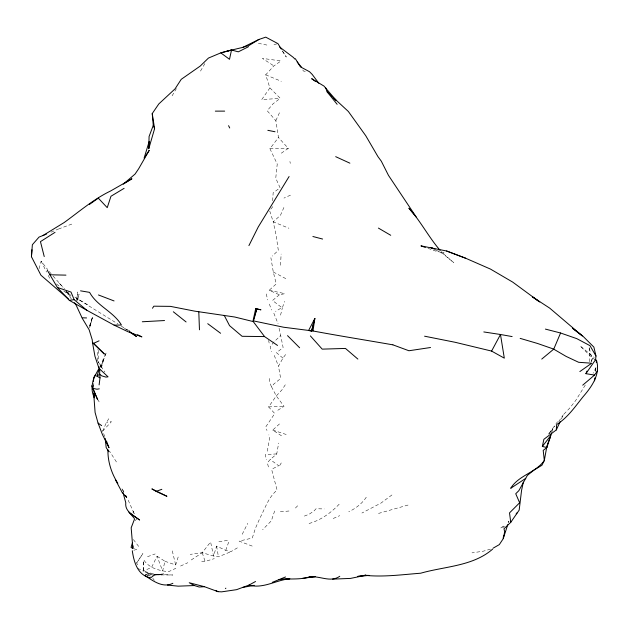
<?xml version="1.0" encoding="UTF-8"?>
<svg xmlns="http://www.w3.org/2000/svg" width="629" height="629" viewBox="0 0 629 629"><rect width="100%" height="100%" fill="white"/><g stroke="black" fill="none" stroke-linecap="round" stroke-linejoin="round"><path stroke-width="0.47" stroke-dasharray="3.15 2.36" d="M97.519 360.967L97.912 349.433M133.112 513.327L133.167 511.369L127.498 498.624M152.737 575.221L143.255 571.116L143.774 559.92C149.065 568.199 159.412 570.802 168.666 571.682L175.876 568.286M153.649 574.426L172.747 575L157.439 574.867L143.255 571.116L143.774 559.92M100.561 366.809L100.648 364.969L106.403 352.319L100.726 367.415M280.526 265.265L281.124 254.045M272.648 200.769L273.151 192.844L280.078 187.788L275.754 178.196L277.232 164.051L269.935 148.711L278.466 137.476L275.848 120.634L267.199 110.751L273.096 103.769L280.275 98.305L269.904 87.887L265.69 74.812L273.906 65.911L280.998 60.958L262.34 58.363L273.906 65.911M595.482 371.079L595.938 366.196M595.616 371.377L595.93 368.539M76.691 300.379L77.776 291.982L76.565 300.355M93.328 386.473L94.138 381.661M268.418 466.954L267.372 462.771L270.218 459.532L276.744 453.934L278.663 443.075M267.286 451.237L269.621 438.319L268.842 434.843M77.689 299.876L79.042 294.16L77.21 300.489M157.046 556.24L164.963 561.28L162.628 570.967L157.046 556.24L151.581 567.405L143.239 571.108M280.542 315.153L282.295 308.179M39.069 268.701L41.113 261.177L47.647 269.487M101.395 367.871L103.856 358.821L100.679 367.485M591.433 361.777L592.494 358.05L590.662 354.449L589.334 347.53M237.361 547.859L230.733 551.782L225.756 550.336L216.588 546.098L213.546 556.005L202.231 552.718L190.186 554.385M164.963 561.28L175.664 564.96L178.825 554.935M551.932 431.879L552.812 429.096L554.927 425.825M508.326 522.88L508.916 521.071L507.438 523.391M100.074 366.691L100.648 364.969L99.854 366.691M274.645 510.992L271.335 520.851L262.631 529.681M282.5 307.432L284.552 301.37M225.756 550.336L229.341 540.217M596.04 367.588L593.037 373.296M591.032 361.518L592.494 358.05L580.04 345.871L594.279 357.539M104.76 436.526L102.645 431.085L106.474 422.35L108.911 418.576M283.899 207.491L280.448 215.322L273.198 221.833L276.092 235.081L278.317 250.318L272.341 256.074M275.848 120.634L280.164 111.199M561.383 418.969L563.332 414.763L569.795 408.017L575.582 400.673L585.662 384.492M242.22 534.28L247.74 523.328M277.821 410.265L284.049 406.31L276.28 395.94L271.516 386.756L274.11 383.761L280.683 378.516L278.474 366.204L282.94 358.113L286.871 352.885M200.509 71.085L205.046 63.301M172.094 95.836L176.372 88.634M279.646 465.609L281.957 461.804M136.627 563.018L142.917 553.591L136.627 563.018L137.625 564.818M285.291 384.799L281.886 389.956L276.28 395.94L268.599 406.908L274.763 413.52L265.933 426.619L266.963 430.519M558.709 421.524L563.332 414.763M269.904 87.887L261.688 99.649L280.275 98.305M549.156 433.302L555.321 424.811M555.887 424.04L557.561 421.729M366.275 497.217C362.013 503.711 355.684 508.421 348.757 511.786M191.271 559.959L202.231 552.718L210.597 541.978L213.546 556.005L218.428 556.799L230.733 551.782M549.306 433.515L552.812 429.096L548.339 434.199M272.829 206.666L269.605 210.589L273.198 221.833L288.931 228.248M316.159 508.649L314.162 510.827L309.232 514.192L302.746 516.7M135.149 520.639L136.87 518.768M102.645 431.085L111.443 421.666L106.474 422.35M295.433 508.035L299.207 504.167M339.18 504.183C330.414 513.382 319.705 521.024 307.172 523.981M279.072 328.283L280.676 335.524L273.615 342.278L270.148 346.823L271.445 351.768M281.509 435.818L272.734 430.079L279.465 423.93M269.188 290.268L284.827 293.664L279.378 294.797L269.188 290.268L276.241 283.938L273.293 271.98L270.887 257.717M279.378 294.797L272.514 300.497L281.878 307.612L275.541 311.402M391.93 494.96L381.032 503.043L361.911 513.036M503.326 526.088L500.558 528.171L504.458 526.756L503.326 526.088L503.326 527.967M281.281 153.209L288.302 148.381L278.466 137.476M272.86 468.636L278.678 465.743L270.218 459.532M290.456 195.155L283.978 198.088M180.562 566.029L187.851 562.711M333.213 518.493L339.723 515.662M51.028 232.156L58.19 229.153M58.489 229.019L73.931 223.295M147.524 556.681L155.159 553.945M133.875 550.249L137.043 549.282L134.48 548.488M201.689 561.516L205.093 561.469L214.292 558.638M378.509 513.429L408.425 504.945M490.51 549.133L483.08 551.24L472.002 552.852M273.961 44.604L277.916 43.605M218.868 541.75L229.239 540.138M155.497 574.867L163.776 573.797M280.377 511.77L289.867 510.929M276.744 453.934L265.296 454.515L266.358 459.83M153.539 575.126L161.543 574.749L157.439 574.867M268.599 406.908L284.049 406.31M269.935 148.711L288.302 148.381M318.667 508.798L324.202 508.947M145.252 574.474L150.504 576.148L147.029 573.648L152.674 574.112M153.618 574.191L162.085 574.898M305.293 71.289L303.603 71.116L301.999 68.97M147.029 573.648L152.705 574.308M258.377 43.33L268.787 45.437M145.574 574.474L150.268 575.857M272.734 430.079L286.871 434.725M427.987 248.353L435.936 251.16L444.074 252.984L438.728 250.767M252.213 546.098L239.13 541.113L252.276 538.039L255.484 528.163L260.147 517.659C265.179 508.177 268.504 497.162 277.082 490.109L271.697 469.706M265.69 74.812L281.305 81.306M129.833 330.94L124.66 328.385L127.034 330.021M137.743 568.372L143.255 571.116M435.826 250.051L442.659 253.526L453.871 262.725L441.291 251.883M273.293 271.98L287.288 279.433M592.494 358.05L594.892 359.418M87.753 304.79L76.565 298.264L118.032 324.029M65.998 291.541L70.023 294.05M74.851 297.061L80.481 300.568M121.318 326.097L127.766 330.429M65.825 291.62L71.046 295.3M66.304 291.675L70.165 294.537M63.733 290.913L71.462 296.809M56.437 283.954L60.187 286.989M282.94 358.113L276.501 352.704L283.129 347.522L280.676 335.524M53.064 276.052L64.48 288.86M67.712 292.422L70.943 295.976M59.315 283.168L63.065 287.539M51.185 273.914L48.244 270.242M71.407 299.019L67.106 292.807M138.663 546.42L133.411 539.596L132.813 537.764M152.776 578.232L154.349 580.331M282.138 50.831L286.297 57.042L282.35 50.721M98.045 361.761L104.894 372.077M116.436 461.969L109.407 451.009M122.018 488.835L124.723 493.246M122.482 489.692L123.874 492.248M98.226 400.091L99.154 401.907M134.417 513.885L133.167 511.369L133.45 513.122M41.113 261.177L46.554 272.066M48.229 275.416L49.903 278.773M271.516 386.756L270.061 383.541L269.157 377.526M273.835 313.195L278.073 323.762M274.275 355.432L278.474 366.204M269.424 304.09L271.429 310.018M202.231 552.718L205.093 561.469M266.24 293.932L267.702 299.907M172.299 550.87L175.664 564.96M92.974 384.744L93.729 387.975M289.906 161.488L290.307 163.375M268.63 340.368L269.141 343.057M216.588 546.098L218.428 556.799M98.266 350.322L98.604 362.799M589.192 347.609L589.452 361.73M92.424 317.425L89.609 328.024L92.424 317.425L89.216 327.237L92.408 317.401"/><path stroke-width="0.94" d="M152.234 113.582L154.585 128.701L148.782 148.688L149.081 136.501L153.272 125.375L152.234 113.582L158.799 103.95L175.035 88.878L181.231 79.325L200.234 66.061L208.451 58.065L220.818 52.867L231.519 50.006L238.305 51.837L248.266 46.837L248.321 45.917L258.92 39.454L265.745 37.15L277.916 43.605L281.367 49.141M148.782 148.688L149.191 141.478L144.112 158.123L149.23 150.339L138.671 168.737L135.078 174.052L123.237 184.187L131.941 178.762L110.625 190.972C93.564 199.181 79.356 211.541 64.182 222.524L42.961 235.545L39.045 237.078L32.37 244.712L31.45 256.726L40.948 275.235L68.6 299.16M132.349 543.055L131.052 547.427L132.868 548.519L133.026 545.83M551.633 432.815L546.908 447.541L542.363 446.448L543.873 439.301L556.311 429.921L556.649 424.536C567.657 417.687 574.953 406.861 582.989 396.868C591.653 386.811 600.703 374.436 596.489 360.338L594.892 359.418M596.378 362.155L596.489 360.338L596.308 362.288M31.45 256.726L31.93 249.721M93.265 381.308L93.548 377.864L95.286 374.915M594.57 380.836L594.845 377.911M503.617 535.389L503.137 538.849L499.316 544.612L493.144 548.158M538.165 300.89L532.598 296.982L549.683 308.116L582.344 335.917L572.429 328.189L583.122 336.373L593.87 347.098L595.977 356.03L595.608 359.639L585.921 373.673L594.531 375.081L597.55 370.78M93.635 393.062L94.334 397.717C89.208 386.961 93.493 377.817 99.06 368.413L108.054 376.842L105.884 377.093L101.623 375.82L99.673 374.2L99.728 370.08L98.871 366.526M99.115 384.893L100.019 377.864L99.673 374.2L96.905 376.173L100.019 377.864M311.559 331.231L314.799 318.51L311.559 331.231L308.642 330.437L312.983 330.972L314.838 318.518L308.642 330.437L283.64 327.237L253.526 320.916L256.774 308.973L260.972 309.822L255.712 308.642L253.039 320.821L256.774 308.973L255.712 308.642M547.033 445.411L544.321 460.491L541.923 465.271L534.013 470.083L527.33 475.43L518.839 490.691L515.733 493.741L519.648 502.752L509.514 512.894L510.756 522.314L503.978 528.816L504.702 531.741L503.334 538.267L507.737 524.688M523.328 482.121L521.543 490.565L519.169 510.127L510.756 522.314M96.905 376.173L99.5 368.421M547.379 444.538L550.178 437.501M585.921 373.673L587.014 371.071M595.977 356.03L589.986 345.651L576.754 338.63L560.581 333L553.748 349.111L537.512 343.465L520.152 338.371M556.311 429.921L560.211 421.501M248.911 245.609L258.244 226.967L289.096 176.529M424.583 336.201L455.207 342.302L491.595 351.084L500.48 334.494L512.132 336.578M152.477 308.249L153.853 306.189L170.428 306.37L194.652 311.135L234.727 317.016L253.228 321.568L264.565 336.586L277.523 345.439M542.363 446.448L550.752 435.598M516.173 513.775L517.463 512.454M582.721 385.176L594.531 375.081M225.394 588.579L225.882 588.17M541.75 359.08L553.717 349.15L566.139 356.415L578.649 362.296L591.7 363.216L579.844 371.566M546.908 447.541L543.197 450.395L544.321 460.491C535.672 472.851 518.658 475.186 510.693 488.308L525.75 478.354M154.828 574.702L150.614 577.862C137.594 575.464 133.898 561.996 132.294 550.737M492.68 549.078C472.969 566.32 444.75 566.297 420.667 573.216C402.096 574.631 383.383 577.257 364.749 575.307L368.979 575.433L357.665 576.431L361.258 575.897M89.452 204.417L98.321 198.151L107.229 207.656L110.963 196.256L124.125 188.33M55.045 232.321L40.453 241.638L44.234 256.569M204.456 586.7L199.157 587.014L194.416 585.552L189.235 582.745L204.456 586.7L218.027 591.661L221.62 591.85L236.559 589.672L248.919 585.119L255.539 581.503M226.998 51.185L242.778 47.387L258.92 39.454M99.06 340.839L93.43 343.403L104.367 354.064L92.447 342.357L92.251 339.864L89.145 329.793L81.967 317.794L86.566 317.936M42.961 235.545L46.546 234.035M272.263 582.36L285.519 576.958M248.919 585.119C263.205 589.035 275.982 580.119 289.851 578.719L278.859 579.624C288.931 578.263 299.152 580.072 309.02 577.045C319.54 575.205 329.973 583.099 339.778 576.29M156.134 491.367L166.929 496.305L151.872 488.89L156.134 491.367L161.842 489.307M242.778 47.387L247.291 45.917M144.796 575.433C152.776 580.724 162.848 588.437 172.873 583.303M365.701 575.291L350.495 578.413L332.56 579.136M242.7 587.415L254.234 585.332M99.28 388.832L96.968 389.225L92.793 388.345L97.707 399.824L91.755 385.766M430.55 347.507L408.936 350.754L392.991 344.873M363.955 575.496L365.748 575.228M47.238 270.132L57.365 287.453L69.316 300.332L74.159 299.687L86.833 310.278L114.101 325.13L127.852 331.672L141.902 336.892L137.586 334.762M302.463 578.365L315.082 576.691M309.02 577.045L315.302 576.526M142.303 321.765L164.539 320.538M194.416 585.552L178.196 586.165L167.416 585.064M114.101 325.13L121.436 325.036C113.456 311.567 97.039 306.087 89.593 292.359L80.551 290.842M215.338 111.136L224.671 111.121M264.565 336.586L242.086 336.295L229.538 325.633L224.199 315.341M49.62 274.779L65.951 275.132M483.811 331.947L500.48 334.494L504.309 358.153L491.595 351.084M312.983 330.972C339.589 335.949 366.227 340.179 392.866 344.834M539.768 302.006L512.69 282.099L490.455 269.078L465.641 258.22L446.59 250.995L420.927 245.86L425.338 247.417M267.836 130.321L275.038 131.752M545.406 329.101L560.581 333M312.88 236.504L322.606 239.044M57.365 287.453L71.014 292.076L74.159 299.687M446.59 250.995L465.641 258.22M98.446 294.954L114.061 300.937M435.166 249.296L430.708 247.449L433.271 248.754M335.689 156.668L349.881 163.17M215.472 590.419L218.027 591.661M69.316 300.332L86.833 310.278M378.406 228.083L390.735 235.293M129.409 331.656L136.532 336.554L129.362 331.546M93.996 397.677L95.097 412.49L98.053 423.065L101.631 425.629M130.156 513.178L139.591 520.018C133.765 515.513 124.644 511.668 125.784 502.775L123.017 492.554M315.396 81.408L311.662 78.664L323.974 86.071L336.043 100.294L333.983 98.352M207.735 323.691L220.598 333.276M279.535 46.947L293.539 57.569L294.749 59.04M173.329 311.772L186.09 321.954M357.87 359.08L345.463 348.435L322.205 349.134L310.372 335.902M331.931 96.402L327.143 91.858L325.507 87.447M287.539 335.65L299.632 347.782M128.803 512.077L134.236 518.249L134.449 519.279L131.178 527.802L132.868 548.519M297.179 61.98L301.433 67.122M337.136 104.312L327.143 91.858L348.332 111.459L365.724 135.683L377.958 156.637L381.331 161.221L388.47 175.365L416.139 216.903L408.897 208.223C420.699 221.196 428.608 237.102 440.143 250.358M74.332 302.793L76.085 305.049L81.809 317.291M318.785 83.225L312.181 74.395L309.523 71.73L300.403 66.831L295.355 58.701M107.921 449.664C107.677 461.505 111.475 473.401 117.843 483.292M108.919 451.795L106.191 447.612L105.208 438.358M125.729 495.668L126.657 497.374L122.246 492.609L115.327 479.636M228.579 125.682L229.711 127.986M153.272 125.375L154.585 128.701M98.053 423.065L102.441 434.576L109.006 447.746L106.411 440.866M98.729 367.595L94.94 356.25L92.447 342.357M93.847 393.086L94.334 397.717M198.788 311.701L199.464 329.8M231.519 50.006L229.506 59.307L220.818 52.867L231.519 50.006"/></g></svg>
